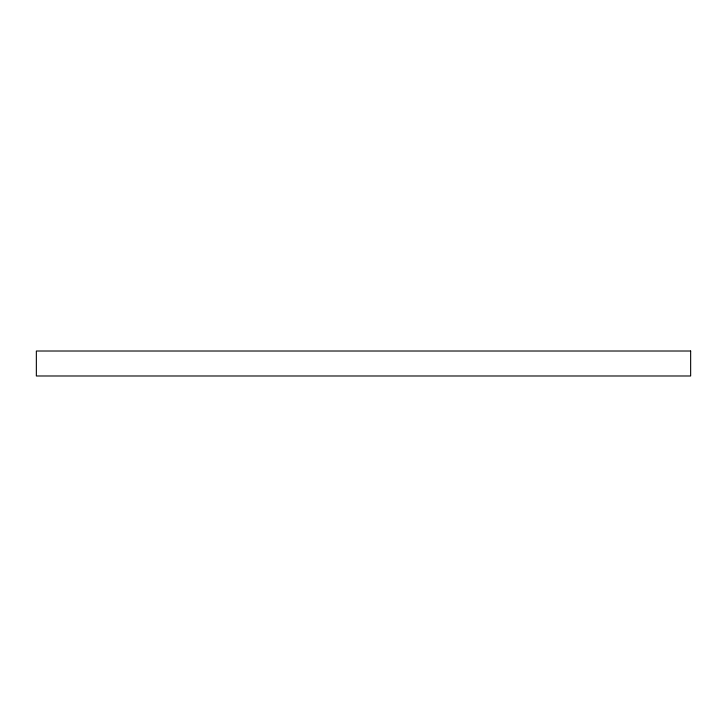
<?xml version="1.0" encoding="UTF-8"?>
<svg xmlns="http://www.w3.org/2000/svg" width="727" height="727" viewBox="0 0 727 727"><rect width="100%" height="100%" fill="white"/><g stroke="black" fill="none" stroke-linecap="round" stroke-linejoin="round"><path stroke-width="1.09" d="M690.65 351.014L36.35 351.014L36.35 375.986L690.65 375.986L690.65 351.014"/></g></svg>
